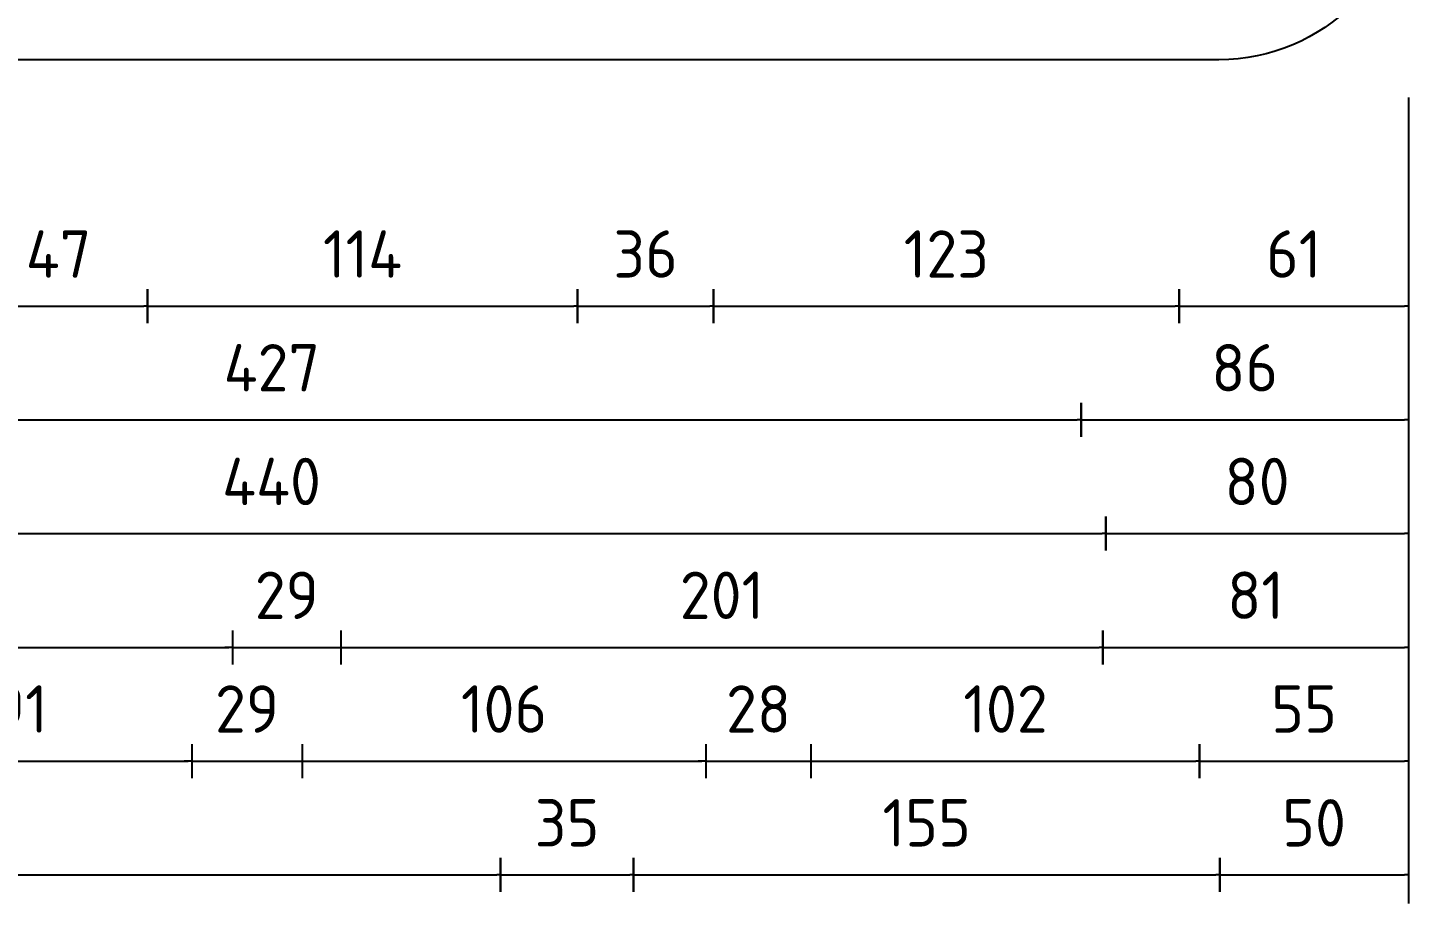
# Model space of a CAD drawing. Header units: millimetres. Extents: x 0 to 420, y 0 to 297.
# Drawn here: x 195.4 to 268.3, y 62.1 to 108.3 of the extents above; entities that cross this region are included whole.
import ezdxf

# ---------------------------------------------------------------- set-up
doc = ezdxf.new("R2010")
doc.units = ezdxf.units.MM
doc.layers.add('L35', color=3, linetype='Continuous')
doc.layers.add('T25', color=1, linetype='Continuous')
doc.styles.add('ISO3098B', font='iso3098b.shx')
doc.dimstyles.new('SIGNSDIM', dxfattribs={"dimtxt": 2.5, "dimasz": 0.2, "dimexe": 1.5, "dimexo": 2, "dimgap": 1.5, "dimtad": 1, "dimdec": 4, "dimlfac": 5, "dimrnd": 1, "dimdsep": 46, "dimlunit": 6, "dimtxsty": 'ISO3098B', "dimblk": 'SGNDIM', "dimcen": 2.5, "dimse2": 1, "dimadec": 0, "dimazin": 0, "dimtfac": 1, "dimtdec": 4, "dimtix": 1, "dimtmove": 0, "dimatfit": 3, "dimldrblk": 'SGNDIM', "dimfxl": 1, "dimtolj": 1, "dimtzin": 0, "dimarcsym": 0})

# ---------------------------------------------------------------- blocks, each defined once
blk = doc.blocks.new('SGNDIM')
for p, q in [((0, 4.5), (0, -4.5)), ((0, 0), (-1, 0))]:
    blk.add_line(p, q)
blk = doc.blocks.new('*D47')
at = {"layer": 'DEFPOINTS', "color": 0}
for p in [(257.273, 86.639), (268.293, 86.639), (268.293, 69.639)]:
    blk.add_point(p, dxfattribs=at)
at = {"layer": 'T25', "color": 0, "lineweight": -2}
for p, q in [((268.293, 84.639), (268.293, 68.139)), ((257.473, 69.639), (268.093, 69.639))]:
    blk.add_line(p, q, dxfattribs=at)
at = {"layer": 'T25', "color": 0, "lineweight": -2, "xscale": 0.2, "yscale": 0.2, "zscale": 0.2, "rotation": 180}
blk.add_blockref('SGNDIM', (257.273, 69.639), dxfattribs=at)
at = {"layer": 'T25', "color": 0, "lineweight": -2, "xscale": 0.2, "yscale": 0.2, "zscale": 0.2}
blk.add_blockref('SGNDIM', (268.293, 69.639), dxfattribs=at)
at = {"layer": 'T25', "color": 0, "insert": (262.783, 72.389), "char_height": 2.5, "attachment_point": 5, "style": 'ISO3098B'}
blk.add_mtext('\\A1;55', dxfattribs=at)
blk = doc.blocks.new('*D46')
at = {"layer": 'DEFPOINTS', "color": 0}
for p in [(236.774, 86.639), (257.273, 86.639), (257.273, 69.639)]:
    blk.add_point(p, dxfattribs=at)
at = {"layer": 'T25', "color": 0, "lineweight": -2}
blk.add_line((236.974, 69.639), (257.073, 69.639), dxfattribs=at)
at = {"layer": 'T25', "color": 0, "lineweight": -2, "xscale": 0.2, "yscale": 0.2, "zscale": 0.2, "rotation": 180}
blk.add_blockref('SGNDIM', (236.774, 69.639), dxfattribs=at)
at = {"layer": 'T25', "color": 0, "lineweight": -2, "xscale": 0.2, "yscale": 0.2, "zscale": 0.2}
blk.add_blockref('SGNDIM', (257.273, 69.639), dxfattribs=at)
at = {"layer": 'T25', "color": 0, "insert": (247.024, 72.389), "char_height": 2.5, "attachment_point": 5, "style": 'ISO3098B'}
blk.add_mtext('\\A1;102', dxfattribs=at)
blk = doc.blocks.new('*D45')
at = {"layer": 'DEFPOINTS', "color": 0}
for p in [(231.198, 86.639), (236.774, 86.639), (236.774, 69.639)]:
    blk.add_point(p, dxfattribs=at)
at = {"layer": 'T25', "color": 0, "lineweight": -2}
for p, q in [((230.998, 69.639), (230.798, 69.639)), ((231.198, 69.639), (236.774, 69.639)), ((236.974, 69.639), (237.174, 69.639))]:
    blk.add_line(p, q, dxfattribs=at)
at = {"layer": 'T25', "color": 0, "lineweight": -2, "xscale": 0.2, "yscale": 0.2, "zscale": 0.2}
blk.add_blockref('SGNDIM', (231.198, 69.639), dxfattribs=at)
at = {"layer": 'T25', "color": 0, "lineweight": -2, "xscale": 0.2, "yscale": 0.2, "zscale": 0.2, "rotation": 180}
blk.add_blockref('SGNDIM', (236.774, 69.639), dxfattribs=at)
at = {"layer": 'T25', "color": 0, "insert": (233.986, 72.389), "char_height": 2.5, "attachment_point": 5, "style": 'ISO3098B'}
blk.add_mtext('\\A1;28', dxfattribs=at)
blk = doc.blocks.new('*D44')
at = {"layer": 'DEFPOINTS', "color": 0}
for p in [(209.906, 86.639), (231.198, 86.639), (231.198, 69.639)]:
    blk.add_point(p, dxfattribs=at)
at = {"layer": 'T25', "color": 0, "lineweight": -2}
blk.add_line((210.106, 69.639), (230.998, 69.639), dxfattribs=at)
at = {"layer": 'T25', "color": 0, "lineweight": -2, "xscale": 0.2, "yscale": 0.2, "zscale": 0.2, "rotation": 180}
blk.add_blockref('SGNDIM', (209.906, 69.639), dxfattribs=at)
at = {"layer": 'T25', "color": 0, "lineweight": -2, "xscale": 0.2, "yscale": 0.2, "zscale": 0.2}
blk.add_blockref('SGNDIM', (231.198, 69.639), dxfattribs=at)
at = {"layer": 'T25', "color": 0, "insert": (220.552, 72.389), "char_height": 2.5, "attachment_point": 5, "style": 'ISO3098B'}
blk.add_mtext('\\A1;106', dxfattribs=at)
blk = doc.blocks.new('*D43')
at = {"layer": 'DEFPOINTS', "color": 0}
for p in [(204.069, 86.639), (209.906, 86.639), (209.906, 69.639)]:
    blk.add_point(p, dxfattribs=at)
at = {"layer": 'T25', "color": 0, "lineweight": -2}
for p, q in [((203.869, 69.639), (203.669, 69.639)), ((204.069, 69.639), (209.906, 69.639)), ((210.106, 69.639), (210.306, 69.639))]:
    blk.add_line(p, q, dxfattribs=at)
at = {"layer": 'T25', "color": 0, "lineweight": -2, "xscale": 0.2, "yscale": 0.2, "zscale": 0.2}
blk.add_blockref('SGNDIM', (204.069, 69.639), dxfattribs=at)
at = {"layer": 'T25', "color": 0, "lineweight": -2, "xscale": 0.2, "yscale": 0.2, "zscale": 0.2, "rotation": 180}
blk.add_blockref('SGNDIM', (209.906, 69.639), dxfattribs=at)
at = {"layer": 'T25', "color": 0, "insert": (206.987, 72.389), "char_height": 2.5, "attachment_point": 5, "style": 'ISO3098B'}
blk.add_mtext('\\A1;29', dxfattribs=at)
blk = doc.blocks.new('*D42')
at = {"layer": 'DEFPOINTS', "color": 0}
for p in [(185.914, 86.639), (204.069, 86.639), (204.069, 69.639)]:
    blk.add_point(p, dxfattribs=at)
at = {"layer": 'T25', "color": 0, "lineweight": -2}
blk.add_line((186.114, 69.639), (203.869, 69.639), dxfattribs=at)
at = {"layer": 'T25', "color": 0, "lineweight": -2, "xscale": 0.2, "yscale": 0.2, "zscale": 0.2, "rotation": 180}
blk.add_blockref('SGNDIM', (185.914, 69.639), dxfattribs=at)
at = {"layer": 'T25', "color": 0, "lineweight": -2, "xscale": 0.2, "yscale": 0.2, "zscale": 0.2}
blk.add_blockref('SGNDIM', (204.069, 69.639), dxfattribs=at)
at = {"layer": 'T25', "color": 0, "insert": (194.991, 72.389), "char_height": 2.5, "attachment_point": 5, "style": 'ISO3098B'}
blk.add_mtext('\\A1;91', dxfattribs=at)
blk = doc.blocks.new('*D38')
at = {"layer": 'DEFPOINTS', "color": 0}
for p in [(252.164, 86.639), (268.293, 86.639), (268.293, 75.639)]:
    blk.add_point(p, dxfattribs=at)
at = {"layer": 'T25', "color": 0, "lineweight": -2}
for p, q in [((268.293, 84.639), (268.293, 74.139)), ((252.364, 75.639), (268.093, 75.639))]:
    blk.add_line(p, q, dxfattribs=at)
at = {"layer": 'T25', "color": 0, "lineweight": -2, "xscale": 0.2, "yscale": 0.2, "zscale": 0.2, "rotation": 180}
blk.add_blockref('SGNDIM', (252.164, 75.639), dxfattribs=at)
at = {"layer": 'T25', "color": 0, "lineweight": -2, "xscale": 0.2, "yscale": 0.2, "zscale": 0.2}
blk.add_blockref('SGNDIM', (268.293, 75.639), dxfattribs=at)
at = {"layer": 'T25', "color": 0, "insert": (260.229, 78.389), "char_height": 2.5, "attachment_point": 5, "style": 'ISO3098B'}
blk.add_mtext('\\A1;81', dxfattribs=at)
blk = doc.blocks.new('*D37')
at = {"layer": 'DEFPOINTS', "color": 0}
for p in [(211.949, 86.639), (252.164, 86.639), (252.164, 75.639)]:
    blk.add_point(p, dxfattribs=at)
at = {"layer": 'T25', "color": 0, "lineweight": -2}
blk.add_line((212.149, 75.639), (251.964, 75.639), dxfattribs=at)
at = {"layer": 'T25', "color": 0, "lineweight": -2, "xscale": 0.2, "yscale": 0.2, "zscale": 0.2, "rotation": 180}
blk.add_blockref('SGNDIM', (211.949, 75.639), dxfattribs=at)
at = {"layer": 'T25', "color": 0, "lineweight": -2, "xscale": 0.2, "yscale": 0.2, "zscale": 0.2}
blk.add_blockref('SGNDIM', (252.164, 75.639), dxfattribs=at)
at = {"layer": 'T25', "color": 0, "insert": (232.057, 78.389), "char_height": 2.5, "attachment_point": 5, "style": 'ISO3098B'}
blk.add_mtext('\\A1;201', dxfattribs=at)
blk = doc.blocks.new('*D36')
at = {"layer": 'DEFPOINTS', "color": 0}
for p in [(206.22, 86.639), (211.949, 86.639), (211.949, 75.639)]:
    blk.add_point(p, dxfattribs=at)
at = {"layer": 'T25', "color": 0, "lineweight": -2}
for p, q in [((206.02, 75.639), (205.82, 75.639)), ((206.22, 75.639), (211.949, 75.639)), ((212.149, 75.639), (212.349, 75.639))]:
    blk.add_line(p, q, dxfattribs=at)
at = {"layer": 'T25', "color": 0, "lineweight": -2, "xscale": 0.2, "yscale": 0.2, "zscale": 0.2}
blk.add_blockref('SGNDIM', (206.22, 75.639), dxfattribs=at)
at = {"layer": 'T25', "color": 0, "lineweight": -2, "xscale": 0.2, "yscale": 0.2, "zscale": 0.2, "rotation": 180}
blk.add_blockref('SGNDIM', (211.949, 75.639), dxfattribs=at)
at = {"layer": 'T25', "color": 0, "insert": (209.085, 78.389), "char_height": 2.5, "attachment_point": 5, "style": 'ISO3098B'}
blk.add_mtext('\\A1;29', dxfattribs=at)
blk = doc.blocks.new('*D35')
at = {"layer": 'DEFPOINTS', "color": 0}
for p in [(164.422, 86.639), (206.22, 86.639), (206.22, 75.639)]:
    blk.add_point(p, dxfattribs=at)
at = {"layer": 'T25', "color": 0, "lineweight": -2}
blk.add_line((164.622, 75.639), (206.02, 75.639), dxfattribs=at)
at = {"layer": 'T25', "color": 0, "lineweight": -2, "xscale": 0.2, "yscale": 0.2, "zscale": 0.2, "rotation": 180}
blk.add_blockref('SGNDIM', (164.422, 75.639), dxfattribs=at)
at = {"layer": 'T25', "color": 0, "lineweight": -2, "xscale": 0.2, "yscale": 0.2, "zscale": 0.2}
blk.add_blockref('SGNDIM', (206.22, 75.639), dxfattribs=at)
at = {"layer": 'T25', "color": 0, "insert": (185.321, 78.389), "char_height": 2.5, "attachment_point": 5, "style": 'ISO3098B'}
blk.add_mtext('\\A1;209', dxfattribs=at)
blk = doc.blocks.new('*D24')
at = {"layer": 'DEFPOINTS', "color": 0}
for p in [(252.321, 94.609), (268.293, 94.609), (268.293, 81.644)]:
    blk.add_point(p, dxfattribs=at)
at = {"layer": 'T25', "color": 0, "lineweight": -2}
for p, q in [((268.293, 92.609), (268.293, 80.144)), ((252.521, 81.644), (268.093, 81.644))]:
    blk.add_line(p, q, dxfattribs=at)
at = {"layer": 'T25', "color": 0, "lineweight": -2, "xscale": 0.2, "yscale": 0.2, "zscale": 0.2, "rotation": 180}
blk.add_blockref('SGNDIM', (252.321, 81.644), dxfattribs=at)
at = {"layer": 'T25', "color": 0, "lineweight": -2, "xscale": 0.2, "yscale": 0.2, "zscale": 0.2}
blk.add_blockref('SGNDIM', (268.293, 81.644), dxfattribs=at)
at = {"layer": 'T25', "color": 0, "insert": (260.307, 84.394), "char_height": 2.5, "attachment_point": 5, "style": 'ISO3098B'}
blk.add_mtext('\\A1;80', dxfattribs=at)
blk = doc.blocks.new('*D23')
at = {"layer": 'DEFPOINTS', "color": 0}
for p in [(164.234, 132.309), (252.321, 132.309), (252.321, 81.644)]:
    blk.add_point(p, dxfattribs=at)
at = {"layer": 'T25', "color": 0, "lineweight": -2}
blk.add_line((164.434, 81.644), (252.121, 81.644), dxfattribs=at)
at = {"layer": 'T25', "color": 0, "lineweight": -2, "xscale": 0.2, "yscale": 0.2, "zscale": 0.2, "rotation": 180}
blk.add_blockref('SGNDIM', (164.234, 81.644), dxfattribs=at)
at = {"layer": 'T25', "color": 0, "lineweight": -2, "xscale": 0.2, "yscale": 0.2, "zscale": 0.2}
blk.add_blockref('SGNDIM', (252.321, 81.644), dxfattribs=at)
at = {"layer": 'T25', "color": 0, "insert": (208.277, 84.394), "char_height": 2.5, "attachment_point": 5, "style": 'ISO3098B'}
blk.add_mtext('\\A1;440', dxfattribs=at)
blk = doc.blocks.new('*D21')
at = {"layer": 'DEFPOINTS', "color": 0}
for p in [(251.012, 106.644), (268.293, 106.644), (268.293, 87.644)]:
    blk.add_point(p, dxfattribs=at)
at = {"layer": 'T25', "color": 0, "lineweight": -2}
for p, q in [((268.293, 104.644), (268.293, 86.144)), ((251.212, 87.644), (268.093, 87.644))]:
    blk.add_line(p, q, dxfattribs=at)
at = {"layer": 'T25', "color": 0, "lineweight": -2, "xscale": 0.2, "yscale": 0.2, "zscale": 0.2, "rotation": 180}
blk.add_blockref('SGNDIM', (251.012, 87.644), dxfattribs=at)
at = {"layer": 'T25', "color": 0, "lineweight": -2, "xscale": 0.2, "yscale": 0.2, "zscale": 0.2}
blk.add_blockref('SGNDIM', (268.293, 87.644), dxfattribs=at)
at = {"layer": 'T25', "color": 0, "insert": (259.653, 90.394), "char_height": 2.5, "attachment_point": 5, "style": 'ISO3098B'}
blk.add_mtext('\\A1;86', dxfattribs=at)
blk = doc.blocks.new('*D20')
at = {"layer": 'DEFPOINTS', "color": 0}
for p in [(165.574, 106.644), (251.012, 106.644), (251.012, 87.644)]:
    blk.add_point(p, dxfattribs=at)
at = {"layer": 'T25', "color": 0, "lineweight": -2}
blk.add_line((165.774, 87.644), (250.812, 87.644), dxfattribs=at)
at = {"layer": 'T25', "color": 0, "lineweight": -2, "xscale": 0.2, "yscale": 0.2, "zscale": 0.2, "rotation": 180}
blk.add_blockref('SGNDIM', (165.574, 87.644), dxfattribs=at)
at = {"layer": 'T25', "color": 0, "lineweight": -2, "xscale": 0.2, "yscale": 0.2, "zscale": 0.2}
blk.add_blockref('SGNDIM', (251.012, 87.644), dxfattribs=at)
at = {"layer": 'T25', "color": 0, "insert": (208.293, 90.394), "char_height": 2.5, "attachment_point": 5, "style": 'ISO3098B'}
blk.add_mtext('\\A1;427', dxfattribs=at)
blk = doc.blocks.new('*D18')
at = {"layer": 'DEFPOINTS', "color": 0}
for p in [(256.187, 106.644), (268.293, 106.644), (268.293, 93.644)]:
    blk.add_point(p, dxfattribs=at)
at = {"layer": 'T25', "color": 0, "lineweight": -2}
for p, q in [((268.293, 104.644), (268.293, 92.144)), ((256.387, 93.644), (268.093, 93.644))]:
    blk.add_line(p, q, dxfattribs=at)
at = {"layer": 'T25', "color": 0, "lineweight": -2, "xscale": 0.2, "yscale": 0.2, "zscale": 0.2, "rotation": 180}
blk.add_blockref('SGNDIM', (256.187, 93.644), dxfattribs=at)
at = {"layer": 'T25', "color": 0, "lineweight": -2, "xscale": 0.2, "yscale": 0.2, "zscale": 0.2}
blk.add_blockref('SGNDIM', (268.293, 93.644), dxfattribs=at)
at = {"layer": 'T25', "color": 0, "insert": (262.24, 96.394), "char_height": 2.5, "attachment_point": 5, "style": 'ISO3098B'}
blk.add_mtext('\\A1;61', dxfattribs=at)
blk = doc.blocks.new('*D17')
at = {"layer": 'DEFPOINTS', "color": 0}
for p in [(231.617, 106.644), (256.187, 106.644), (256.187, 93.644)]:
    blk.add_point(p, dxfattribs=at)
at = {"layer": 'T25', "color": 0, "lineweight": -2}
blk.add_line((231.817, 93.644), (255.987, 93.644), dxfattribs=at)
at = {"layer": 'T25', "color": 0, "lineweight": -2, "xscale": 0.2, "yscale": 0.2, "zscale": 0.2, "rotation": 180}
blk.add_blockref('SGNDIM', (231.617, 93.644), dxfattribs=at)
at = {"layer": 'T25', "color": 0, "lineweight": -2, "xscale": 0.2, "yscale": 0.2, "zscale": 0.2}
blk.add_blockref('SGNDIM', (256.187, 93.644), dxfattribs=at)
at = {"layer": 'T25', "color": 0, "insert": (243.902, 96.394), "char_height": 2.5, "attachment_point": 5, "style": 'ISO3098B'}
blk.add_mtext('\\A1;123', dxfattribs=at)
blk = doc.blocks.new('*D16')
at = {"layer": 'DEFPOINTS', "color": 0}
for p in [(224.434, 105.144), (231.617, 105.144), (231.617, 93.644)]:
    blk.add_point(p, dxfattribs=at)
at = {"layer": 'T25', "color": 0, "lineweight": -2}
blk.add_line((224.634, 93.644), (231.417, 93.644), dxfattribs=at)
at = {"layer": 'T25', "color": 0, "lineweight": -2, "xscale": 0.2, "yscale": 0.2, "zscale": 0.2, "rotation": 180}
blk.add_blockref('SGNDIM', (224.434, 93.644), dxfattribs=at)
at = {"layer": 'T25', "color": 0, "lineweight": -2, "xscale": 0.2, "yscale": 0.2, "zscale": 0.2}
blk.add_blockref('SGNDIM', (231.617, 93.644), dxfattribs=at)
at = {"layer": 'T25', "color": 0, "insert": (228.026, 96.394), "char_height": 2.5, "attachment_point": 5, "style": 'ISO3098B'}
blk.add_mtext('\\A1;36', dxfattribs=at)
blk = doc.blocks.new('*D15')
at = {"layer": 'DEFPOINTS', "color": 0}
for p in [(201.729, 106.644), (224.434, 106.644), (224.434, 93.644)]:
    blk.add_point(p, dxfattribs=at)
at = {"layer": 'T25', "color": 0, "lineweight": -2}
blk.add_line((201.929, 93.644), (224.234, 93.644), dxfattribs=at)
at = {"layer": 'T25', "color": 0, "lineweight": -2, "xscale": 0.2, "yscale": 0.2, "zscale": 0.2, "rotation": 180}
blk.add_blockref('SGNDIM', (201.729, 93.644), dxfattribs=at)
at = {"layer": 'T25', "color": 0, "lineweight": -2, "xscale": 0.2, "yscale": 0.2, "zscale": 0.2}
blk.add_blockref('SGNDIM', (224.434, 93.644), dxfattribs=at)
at = {"layer": 'T25', "color": 0, "insert": (213.082, 96.394), "char_height": 2.5, "attachment_point": 5, "style": 'ISO3098B'}
blk.add_mtext('\\A1;114', dxfattribs=at)
blk = doc.blocks.new('*D14')
at = {"layer": 'DEFPOINTS', "color": 0}
for p in [(192.337, 108.037), (201.729, 108.037), (201.729, 93.644)]:
    blk.add_point(p, dxfattribs=at)
at = {"layer": 'T25', "color": 0, "lineweight": -2}
blk.add_line((192.537, 93.644), (201.529, 93.644), dxfattribs=at)
at = {"layer": 'T25', "color": 0, "lineweight": -2, "xscale": 0.2, "yscale": 0.2, "zscale": 0.2, "rotation": 180}
blk.add_blockref('SGNDIM', (192.337, 93.644), dxfattribs=at)
at = {"layer": 'T25', "color": 0, "lineweight": -2, "xscale": 0.2, "yscale": 0.2, "zscale": 0.2}
blk.add_blockref('SGNDIM', (201.729, 93.644), dxfattribs=at)
at = {"layer": 'T25', "color": 0, "insert": (197.033, 96.394), "char_height": 2.5, "attachment_point": 5, "style": 'ISO3098B'}
blk.add_mtext('\\A1;47', dxfattribs=at)
blk = doc.blocks.new('*D61')
at = {"layer": 'DEFPOINTS', "color": 0}
for p in [(258.337, 70.424), (268.293, 70.424), (268.293, 63.634)]:
    blk.add_point(p, dxfattribs=at)
at = {"layer": 'T25', "color": 0, "lineweight": -2}
for p, q in [((268.293, 68.424), (268.293, 62.134)), ((258.537, 63.634), (268.093, 63.634))]:
    blk.add_line(p, q, dxfattribs=at)
at = {"layer": 'T25', "color": 0, "lineweight": -2, "xscale": 0.2, "yscale": 0.2, "zscale": 0.2, "rotation": 180}
blk.add_blockref('SGNDIM', (258.337, 63.634), dxfattribs=at)
at = {"layer": 'T25', "color": 0, "lineweight": -2, "xscale": 0.2, "yscale": 0.2, "zscale": 0.2}
blk.add_blockref('SGNDIM', (268.293, 63.634), dxfattribs=at)
at = {"layer": 'T25', "color": 0, "insert": (263.315, 66.384), "char_height": 2.5, "attachment_point": 5, "style": 'ISO3098B'}
blk.add_mtext('\\A1;50', dxfattribs=at)
blk = doc.blocks.new('*D62')
at = {"layer": 'DEFPOINTS', "color": 0}
for p in [(227.39, 72.099), (258.337, 72.099), (258.337, 63.634)]:
    blk.add_point(p, dxfattribs=at)
at = {"layer": 'T25', "color": 0, "lineweight": -2}
blk.add_line((227.59, 63.634), (258.137, 63.634), dxfattribs=at)
at = {"layer": 'T25', "color": 0, "lineweight": -2, "xscale": 0.2, "yscale": 0.2, "zscale": 0.2, "rotation": 180}
blk.add_blockref('SGNDIM', (227.39, 63.634), dxfattribs=at)
at = {"layer": 'T25', "color": 0, "lineweight": -2, "xscale": 0.2, "yscale": 0.2, "zscale": 0.2}
blk.add_blockref('SGNDIM', (258.337, 63.634), dxfattribs=at)
at = {"layer": 'T25', "color": 0, "insert": (242.863, 66.384), "char_height": 2.5, "attachment_point": 5, "style": 'ISO3098B'}
blk.add_mtext('\\A1;155', dxfattribs=at)
blk = doc.blocks.new('*D63')
at = {"layer": 'DEFPOINTS', "color": 0}
for p in [(220.37, 77.111), (227.39, 77.111), (227.39, 63.634)]:
    blk.add_point(p, dxfattribs=at)
at = {"layer": 'T25', "color": 0, "lineweight": -2}
blk.add_line((220.57, 63.634), (227.19, 63.634), dxfattribs=at)
at = {"layer": 'T25', "color": 0, "lineweight": -2, "xscale": 0.2, "yscale": 0.2, "zscale": 0.2, "rotation": 180}
blk.add_blockref('SGNDIM', (220.37, 63.634), dxfattribs=at)
at = {"layer": 'T25', "color": 0, "lineweight": -2, "xscale": 0.2, "yscale": 0.2, "zscale": 0.2}
blk.add_blockref('SGNDIM', (227.39, 63.634), dxfattribs=at)
at = {"layer": 'T25', "color": 0, "insert": (223.88, 66.384), "char_height": 2.5, "attachment_point": 5, "style": 'ISO3098B'}
blk.add_mtext('\\A1;35', dxfattribs=at)
blk = doc.blocks.new('*D64')
at = {"layer": 'DEFPOINTS', "color": 0}
for p in [(158.305, 79.968), (220.37, 79.968), (220.37, 63.634)]:
    blk.add_point(p, dxfattribs=at)
at = {"layer": 'T25', "color": 0, "lineweight": -2}
blk.add_line((158.505, 63.634), (220.17, 63.634), dxfattribs=at)
at = {"layer": 'T25', "color": 0, "lineweight": -2, "xscale": 0.2, "yscale": 0.2, "zscale": 0.2, "rotation": 180}
blk.add_blockref('SGNDIM', (158.305, 63.634), dxfattribs=at)
at = {"layer": 'T25', "color": 0, "lineweight": -2, "xscale": 0.2, "yscale": 0.2, "zscale": 0.2}
blk.add_blockref('SGNDIM', (220.37, 63.634), dxfattribs=at)
at = {"layer": 'T25', "color": 0, "insert": (189.338, 66.384), "char_height": 2.5, "attachment_point": 5, "style": 'ISO3098B'}
blk.add_mtext('\\A1;310', dxfattribs=at)

msp = doc.modelspace()

# ---------------------------------------------------------------- linework, layer by layer
at = {"layer": 'L35'}
msp.add_lwpolyline([(148.293402, 116.643649), (148.293402, 146.420303, -0.414213562), (158.293402, 156.420303), (258.293402, 156.420303, -0.414213562), (268.293402, 146.420303), (268.293402, 116.643649, -0.414213562), (258.293402, 106.643649), (158.293402, 106.643649, -0.414213562)], format="xyb", close=True, dxfattribs=at)

# ---------------------------------------------------------------- dimensions: what is measured, and where the dimension line sits
at = {"layer": 'T25'}
for base, p1, p2, override, picture, middle in [((252.320752, 81.643649), (164.233549, 132.309212), (252.320752, 132.309212), {"dimse1": 1}, '*D23', (208.277151, 84.393649)), ((201.729368, 93.643649), (192.336981, 108.036548), (201.729368, 108.036548), {"dimse1": 1}, '*D14', (197.033174, 96.393649)), ((251.012336, 87.643649), (165.574467, 106.643649), (251.012336, 106.643649), {"dimse1": 1}, '*D20', (208.293402, 90.393649)), ((224.434254, 93.643649), (201.729368, 106.643649), (224.434254, 106.643649), {"dimse1": 1}, '*D15', (213.081811, 96.393649)), ((256.187379, 93.643649), (231.616868, 106.643649), (256.187379, 106.643649), {"dimse1": 1}, '*D17', (243.902123, 96.393649)), ((268.293402, 87.643649), (251.012336, 106.643649), (268.293402, 106.643649), {"dimse1": 1, "dimse2": 0}, '*D21', (259.652869, 90.393649)), ((268.293402, 93.643649), (256.187379, 106.643649), (268.293402, 106.643649), {"dimse1": 1, "dimse2": 0}, '*D18', (262.24039, 96.393649)), ((231.616868, 93.643649), (224.434254, 105.143649), (231.616868, 105.143649), {"dimse1": 1}, '*D16', (228.025561, 96.393649)), ((268.2934017, 81.6436485), (252.3207521, 94.6088197), (268.2934017, 94.6088197), {"dimse1": 1, "dimse2": 0}, '*D24', (260.3070769, 84.3936485)), ((206.219936, 75.638832), (164.422436, 86.638832), (206.219936, 86.638832), {"dimse1": 1}, '*D35', (185.321186, 78.388832)), ((204.068629, 69.638832), (185.914311, 86.638832), (204.068629, 86.638832), {"dimse1": 1}, '*D42', (194.99147, 72.388832)), ((209.905561, 69.638832), (204.068629, 86.638832), (209.905561, 86.638832), {"dimse1": 1}, '*D43', (206.987095, 72.388832)), ((211.949481, 75.638832), (206.219936, 86.638832), (211.949481, 86.638832), {"dimse1": 1}, '*D36', (209.084708, 78.388832)), ((231.198061, 69.638832), (209.905561, 86.638832), (231.198061, 86.638832), {"dimse1": 1}, '*D44', (220.551811, 72.388832)), ((252.164368, 75.638832), (211.949481, 86.638832), (252.164368, 86.638832), {"dimse1": 1}, '*D37', (232.056924, 78.388832)), ((236.774197, 69.638832), (231.198061, 86.638832), (236.774197, 86.638832), {"dimse1": 1}, '*D45', (233.986129, 72.388832)), ((257.273288, 69.638832), (236.774197, 86.638832), (257.273288, 86.638832), {"dimse1": 1}, '*D46', (247.023743, 72.388832)), ((268.293402, 75.638832), (252.164368, 86.638832), (268.293402, 86.638832), {"dimse1": 1, "dimse2": 0}, '*D38', (260.228885, 78.388832)), ((268.293402, 69.638832), (257.273288, 86.638832), (268.293402, 86.638832), {"dimse1": 1, "dimse2": 0}, '*D47', (262.783345, 72.388832)), ((220.3700571, 63.6340152), (158.305007, 79.9679), (220.3700571, 79.9679), {"dimse1": 1}, '*D64', (189.3375321, 66.3840152)), ((227.389791, 63.634015), (220.370057, 77.111014), (227.389791, 77.111014), {"dimse1": 1}, '*D63', (223.879924, 66.384015)), ((258.337208, 63.634015), (227.389791, 72.099079), (258.337208, 72.099079), {"dimse1": 1}, '*D62', (242.8635, 66.384015)), ((268.293402, 63.634015), (258.337208, 70.424139), (268.293402, 70.424139), {"dimse1": 1, "dimse2": 0}, '*D61', (263.315305, 66.384015))]:
    dim = msp.add_linear_dim(base=base, p1=p1, p2=p2, dimstyle='SIGNSDIM', override=override, dxfattribs=at)
    dim.commit()
    dim.dimension.update_dxf_attribs({"geometry": picture, "text_midpoint": middle})

doc.saveas('drawing.dxf')
